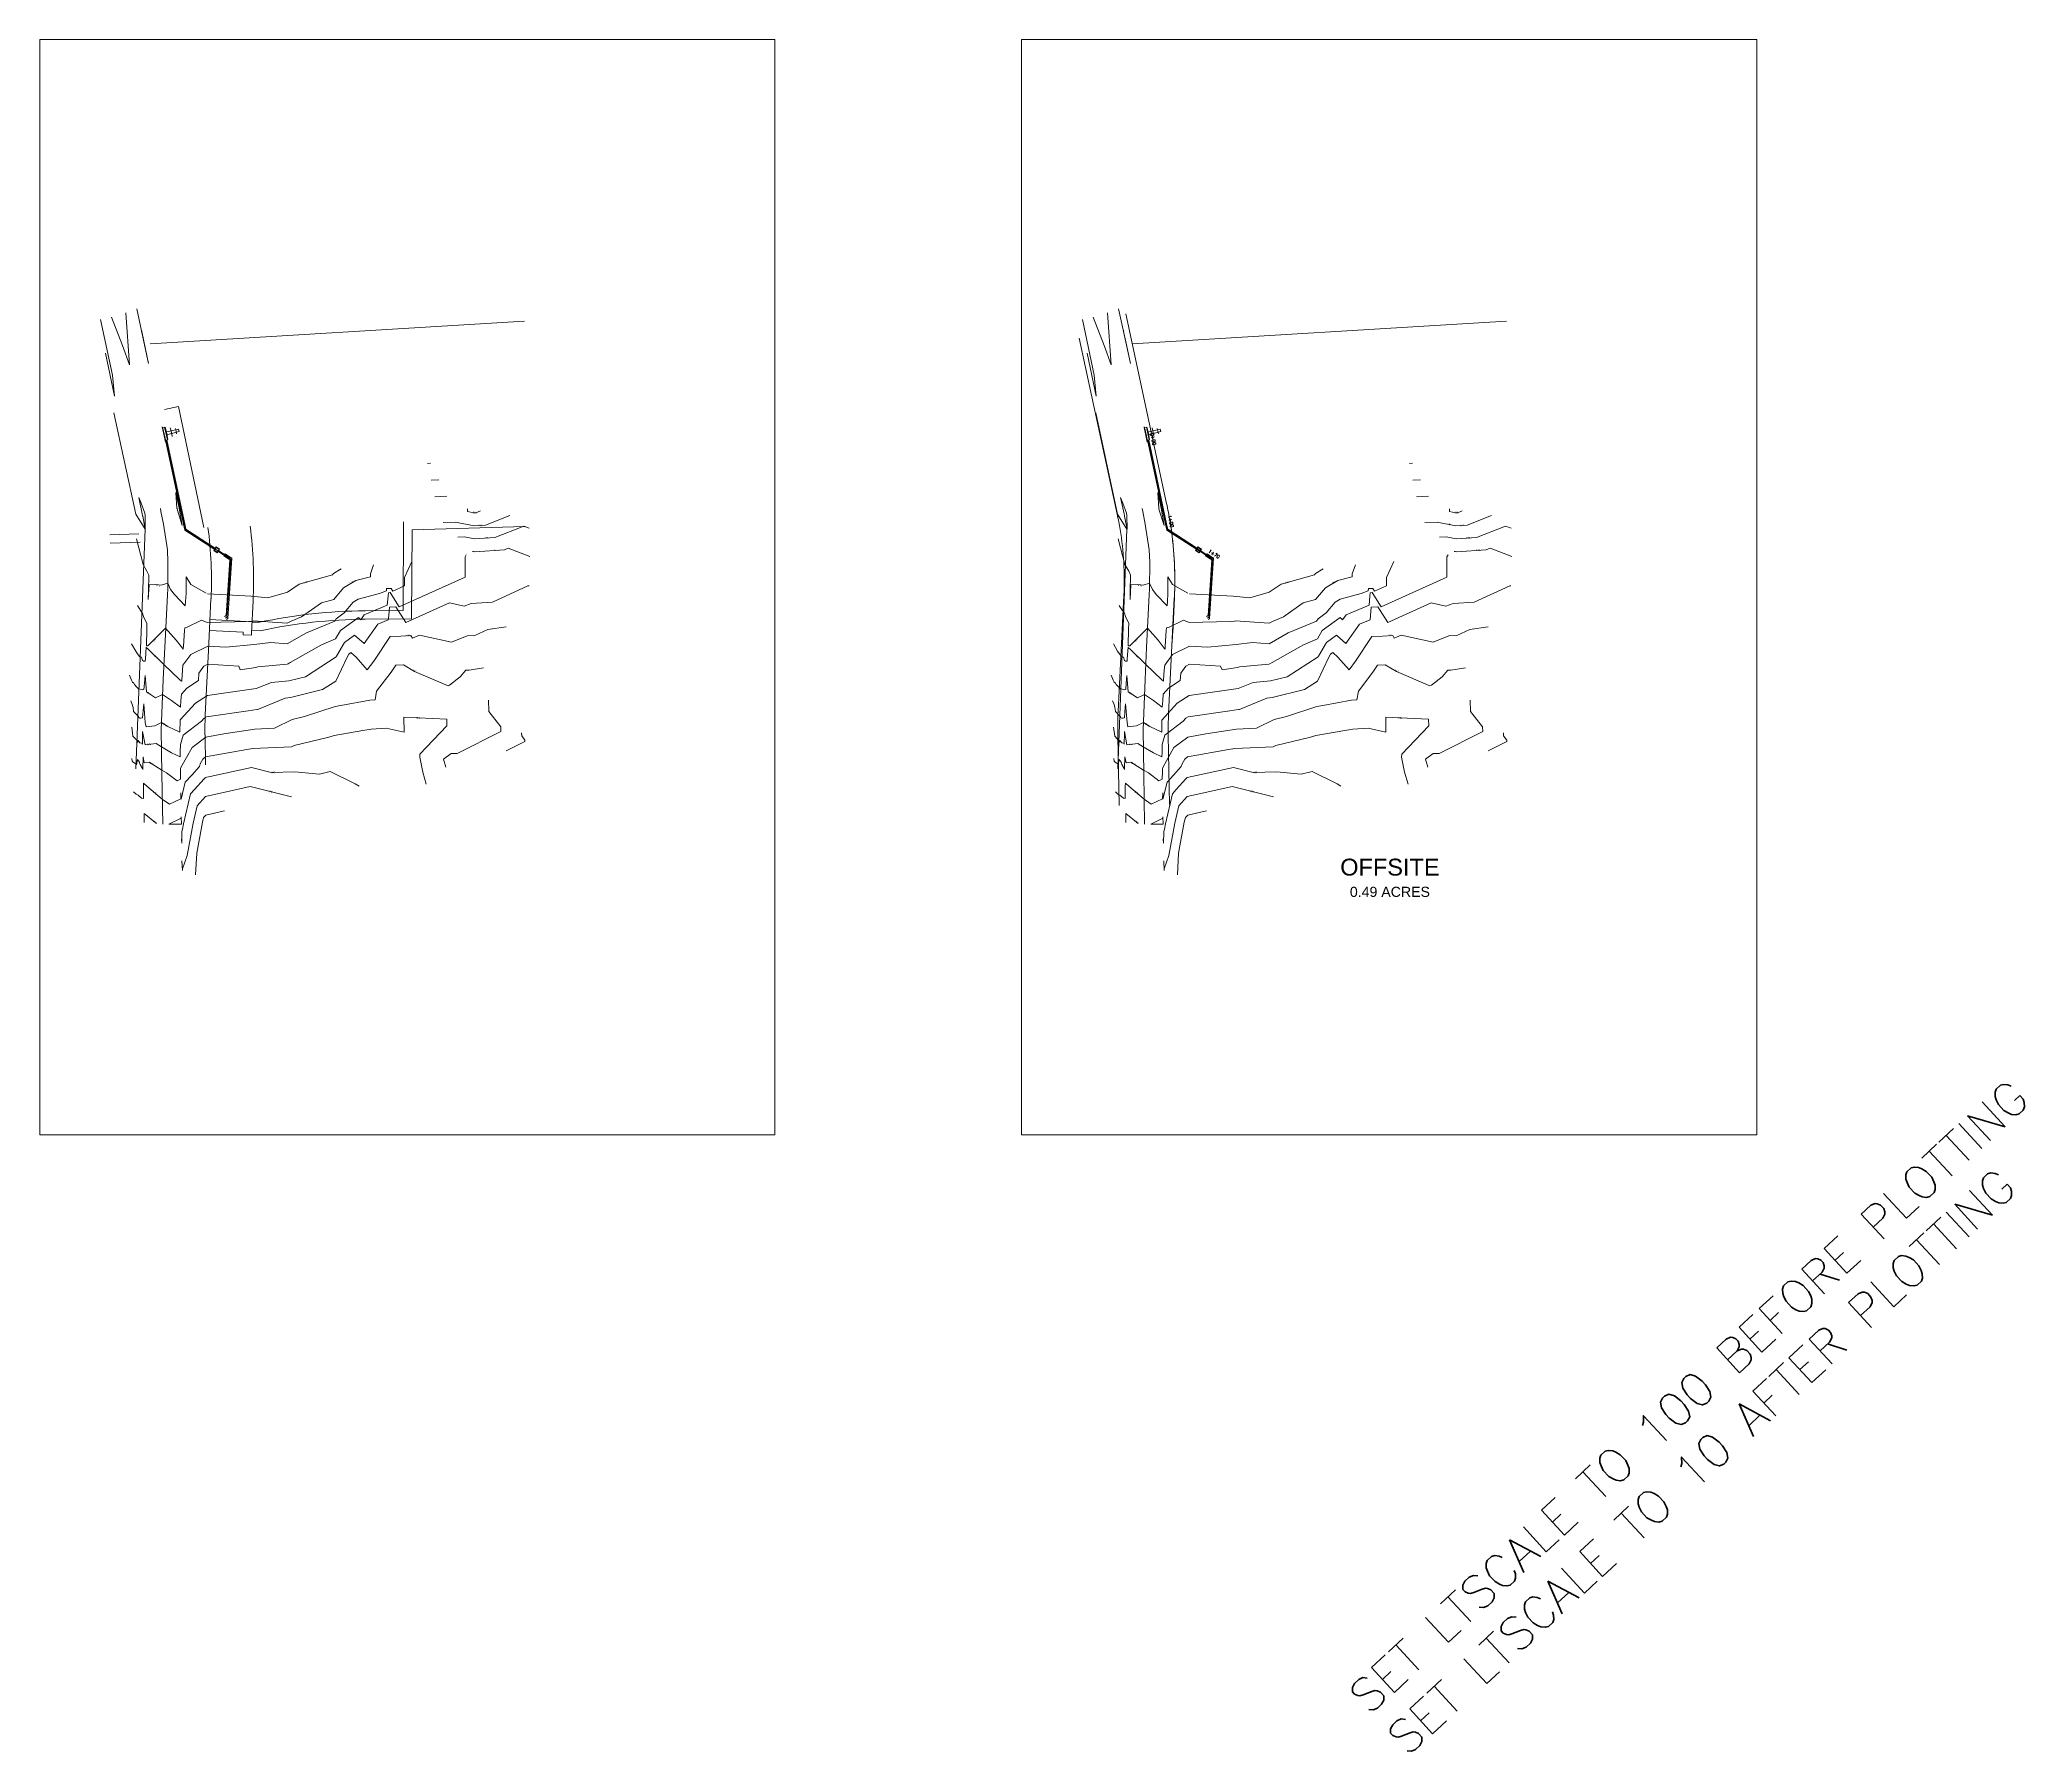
# Paper-space layout 'Drainage Plan' of a CAD drawing. Extents: x 6.6 to 30.2, y 1.4 to 21.7.
# The model-space entities are those that its viewports show. They can reach past a viewport. Long polylines and large blocks are cut down to what shows.
import ezdxf
from ezdxf.enums import TextEntityAlignment as Align

# ---------------------------------------------------------------- set-up
doc = ezdxf.new("R2010")
doc.units = 0
doc.header["$LTSCALE"] = 20
doc.header["$MEASUREMENT"] = 0
for name, pattern in [('ACAD_ISO12W100', [21, 12, -3, 0, -3, 0, -3]), ('DASHDOT', [1, 0.5, -0.25, 0, -0.25]), ('DASHED2', [0.375, 0.25, -0.125]), ('HIDDEN', [0.375, 0.25, -0.125])]:
    doc.linetypes.add(name, pattern=pattern)
for name, color, linetype in [('CONTOURS', 35, 'CONTINUOUS'), ('PNTS_CHEV', 1, 'CONTINUOUS'), ('STORM', 5, 'CONTINUOUS')]:
    doc.layers.add(name, color=color, linetype=linetype)
doc.layers.add('DP', color=11, linetype='CONTINUOUS', plot=False)
for name, color, linetype, lineweight in [('EC', 35, 'HIDDEN', 140), ('ECL', 11, 'DASHDOT', 30), ('ELOT', 53, 'ACAD_ISO12W100', 25), ('EROW', 143, 'CONTINUOUS', 30), ('PCNTR_PND', 7, 'CONTINUOUS', 100), ('PESMT', 7, 'DASHED2', 30), ('PROW', 6, 'CONTINUOUS', 30), ('PUSTM_T', 7, 'CONTINUOUS', 35)]:
    doc.layers.add(name, color=color, linetype=linetype, lineweight=lineweight)
doc.styles.add('ARIAL', font='swiss.ttf')
doc.styles.add('ARIEL', font='swiss.ttf')
doc.styles.get("Standard").update_dxf_attribs({"font": 'simplex.shx'})

msp = doc.modelspace()

# ---------------------------------------------------------------- linework, layer by layer
at = {"layer": 'CONTOURS', "lineweight": 0}
for p, q in [((9991.8, 10358.2, 640), (9988.8, 10372.4, 640)), ((9988.8, 10372.4, 640), (9989.2, 10371.5, 640)), ((9989.2, 10371.5, 640), (9989.3, 10370.9, 640)), ((9989.3, 10370.9, 640), (9989.9, 10368.7, 640)), ((9989.9, 10368.7, 640), (9992.1, 10359.3, 640)), ((9994.1, 10364.7, 640), (9992.1, 10372, 640)), ((9992.6, 10354.2, 640), (9991.8, 10358.2, 640)), ((9992.1, 10359.3, 640), (9992.5, 10356.6, 640)), ((9992.5, 10356.6, 640), (9992.6, 10354.2, 640)), ((9995.2, 10357.4, 640), (9994.1, 10364.7, 640)), ((10004.9, 10294.3, 640), (10004.9, 10294.4, 640)), ((10004.9, 10294.4, 640), (10006.5, 10287.1, 640)), ((10006.2, 10275.8, 640), (10004.9, 10294.3, 640)), ((10316.9, 10309.7, 640), (10307.9, 10309.3, 640)), ((9965.1, 10269.1, 640), (9960.9, 10288.8, 640)), ((9960.9, 10288.8, 640), (9963.6, 10281.8, 640)), ((9963.6, 10281.8, 640), (9968, 10270, 640)), ((10006.4, 10275.4, 640), (10006.2, 10275.8, 640)), ((10006.8, 10273.7, 640), (10006.4, 10275.4, 640)), ((10006.5, 10287.1, 640), (10009, 10275.8, 640)), ((10012.5, 10255.3, 640), (10006.8, 10273.7, 640)), ((10009, 10275.8, 640), (10012.5, 10255.3, 640)), ((10009, 10275.8, 640), (10009, 10275.8, 640)), ((9965.5, 10266.8, 640), (9965.1, 10269.1, 640)), ((9965.1, 10269.1, 640), (9965.1, 10269.1, 640)), ((9965.7, 10266.3, 640), (9965.5, 10266.8, 640)), ((9968.5, 10250.9, 640), (9965.7, 10266.3, 640)), ((9968, 10270, 640), (9967.9, 10269.5, 640)), ((9967.9, 10269.5, 640), (9967.9, 10269.5, 640)), ((9967.9, 10269.5, 640), (9968.3, 10267.6, 640)), ((9968.3, 10267.6, 640), (9968.5, 10250.9, 640)), ((10012.5, 10255.3, 640), (10012.5, 10255.3, 640)), ((10422.7, 10183.6, 645), (10380.7, 10164.6, 645)), ((10424.1, 10183.8, 645), (10422.7, 10183.6, 645)), ((10258.4, 10158.3, 645), (10257.5, 10148.5, 645)), ((10266.1, 10158.7, 645), (10258.4, 10158.3, 645)), ((10277.9, 10140.4, 645), (10266.1, 10158.7, 645)), ((10329.7, 10163.5, 645), (10277.9, 10140.4, 645)), ((10347.1, 10159.8, 645), (10329.7, 10163.5, 645)), ((10355.6, 10163, 645), (10347.1, 10159.8, 645)), ((10380.7, 10164.6, 645), (10355.6, 10163, 645)), ((10244.6, 10138.4, 645), (10228.4, 10115.5, 645)), ((10257, 10143.5, 645), (10244.6, 10138.4, 645)), ((10257.5, 10148.5, 645), (10257, 10143.5, 645)), ((10205.2, 10116.7, 645), (10195.6, 10100.2, 645)), ((10217.1, 10125.4, 645), (10205.2, 10116.7, 645)), ((10228.4, 10115.5, 645), (10217.1, 10125.4, 645)), ((10195.3, 10099.4, 645), (10158.6, 10076, 645)), ((10195.6, 10100.2, 645), (10195.3, 10099.4, 645)), ((10100.4, 10061.8, 645), (10067.1, 10057.3, 645)), ((10118.3, 10069.1, 645), (10100.4, 10061.8, 645)), ((10139, 10071.1, 645), (10118.3, 10069.1, 645)), ((10158.6, 10076, 645), (10139, 10071.1, 645)), ((9953.2, 10042.9, 645), (9951.3, 10047.4, 645)), ((9954.2, 10039.5, 645), (9953.2, 10042.9, 645)), ((9954.8, 10034.8, 645), (9954.2, 10039.5, 645)), ((9966.3, 10039.7, 645), (9965.4, 10027.1, 645)), ((9966.7, 10043.9, 645), (9966.3, 10039.7, 645)), ((9968.6, 10021.5, 645), (9966.7, 10043.9, 645)), ((9966.7, 10043.9, 645), (9966.7, 10043.9, 645)), ((10028.2, 10044.5, 645), (10010.1, 10024.7, 645)), ((10042.4, 10053.8, 645), (10028.2, 10044.5, 645)), ((10067.1, 10057.3, 645), (10042.4, 10053.8, 645)), ((9960.4, 10028.6, 645), (9954.8, 10034.8, 645)), ((9960.7, 10028.4, 645), (9960.4, 10028.6, 645)), ((9960.8, 10027.5, 645), (9960.7, 10028.4, 645)), ((9960.7, 10028.4, 645), (9960.7, 10028.4, 645)), ((9962.2, 10026.9, 645), (9960.8, 10027.5, 645)), ((9963.5, 10026.6, 645), (9962.2, 10026.9, 645)), ((9965.4, 10027.1, 645), (9963.5, 10026.6, 645)), ((9969.6, 10016.6, 645), (9968.6, 10021.5, 645)), ((9979.8, 10017.7, 645), (9969.6, 10016.6, 645)), ((9987.9, 10021.7, 645), (9979.8, 10017.7, 645)), ((9995.4, 10016.9, 645), (9987.9, 10021.7, 645)), ((10009.7, 10010.1, 645), (9995.4, 10016.9, 645)), ((10010, 10024.2, 645), (10009.7, 10010.1, 645)), ((10010.1, 10024.6, 645), (10010, 10024.2, 645)), ((10010.1, 10024.7, 645), (10010.1, 10024.6, 645)), ((10073.9, 9941.4, 650), (10040, 9933.9, 650)), ((10093.3, 9945.7, 650), (10073.9, 9941.4, 650)), ((10142.3, 9933.3, 650), (10093.3, 9945.7, 650)), ((10030.1, 9922.8, 650), (10025.3, 9902.2, 650)), ((10040, 9933.9, 650), (10030.1, 9922.8, 650)), ((10025.3, 9902.2, 650), (10018.2, 9863.9, 650)), ((10012.7, 9845.9, 650), (10012, 9857.6, 650)), ((10018.2, 9863.9, 650), (10012.7, 9847.9, 650)), ((10012.7, 9847.9, 650), (10012.7, 9845.9, 650))]:
    msp.add_line(p, q, dxfattribs=at)
at = {"layer": 'EC', "lineweight": 0}
for p, q in [((9949.8, 10446.1, 641), (9945.5, 10507.7, 641)), ((9958.4, 10512.4, 641), (9966.9, 10473.2, 641)), ((9929.5, 10433.9, 641), (9915.6, 10499.8, 641)), ((9928.4, 10502.7, 641), (9941.5, 10468.9, 641)), ((9964.4, 10485.6, 641), (9963.8, 10488.1, 641)), ((9963.8, 10488.1, 641), (9964.7, 10486.4, 641)), ((9972.5, 10447.8, 641), (9964.4, 10485.6, 641)), ((9921.2, 10459.7, 641), (9931.9, 10408.7, 641)), ((9941.5, 10468.9, 641), (9949.8, 10446.1, 641)), ((9966.9, 10473.2, 641), (9972.5, 10447.8, 641)), ((9931.9, 10408.7, 641), (9929.5, 10433.9, 641)), ((9999.7, 10366.1, 639), (9998.2, 10371.3, 639)), ((10000.4, 10360.8, 639), (9999.7, 10366.1, 639)), ((10005.2, 10367.5, 638), (10004.3, 10370.6, 638)), ((10005.7, 10364.3, 638), (10005.2, 10367.5, 638)), ((10307.3, 10329.2, 639), (10303.7, 10329, 639)), ((10326.4, 10290.1, 641), (10312.1, 10289.5, 641)), ((10351.2, 10271.9, 641), (10351.1, 10275.3, 641)), ((10358.5, 10270.5, 641), (10351.2, 10271.9, 641)), ((10366.5, 10272.8, 641), (10361.1, 10270.6, 641)), ((10336.8, 10259.5, 642), (10322.1, 10258.8, 642)), ((10358.9, 10255.1, 642), (10336.8, 10259.5, 642)), ((10361.1, 10270.6, 641), (10358.5, 10270.5, 641)), ((10372.3, 10255.9, 642), (10358.9, 10255.1, 642)), ((10401.3, 10267.3, 642), (10372.3, 10255.9, 642)), ((10417.8, 10254.7, 643), (10383.5, 10241.2, 643)), ((10424.4, 10252.1, 643), (10417.8, 10254.7, 643)), ((9966, 10209, 641), (9958.1, 10239.5, 641)), ((10347.5, 10242.1, 643), (10339.5, 10241.7, 643)), ((10359.3, 10239.7, 643), (10347.5, 10242.1, 643)), ((10358.1, 10224.6, 644), (10357, 10224.6, 644)), ((10359.7, 10224.3, 644), (10358.1, 10224.6, 644)), ((10383.5, 10241.2, 643), (10359.3, 10239.7, 643)), ((10394.8, 10226.5, 644), (10359.7, 10224.3, 644)), ((10399.5, 10228.4, 644), (10394.8, 10226.5, 644)), ((10425.2, 10218.5, 644), (10399.5, 10228.4, 644)), ((9970.5, 10201, 641), (9966, 10209, 641)), ((9971.3, 10199.8, 641), (9970.5, 10201, 641)), ((10201.3, 10203.9, 641), (10192.2, 10198.6, 641)), ((10239.5, 10208.7, 642), (10235.8, 10197.9, 642)), ((10285.1, 10212.8, 643), (10276.4, 10193.5, 643)), ((10349.5, 10220.6, 644), (10348.3, 10218, 644)), ((10348.3, 10218, 644), (10348.3, 10194.7, 644)), ((9972.8, 10196.6, 641), (9971.3, 10199.8, 641)), ((9973.1, 10184.8, 641), (9972.1, 10167.7, 641)), ((9972.1, 10167.7, 641), (9972.3, 10177.5, 641)), ((9972.3, 10177.5, 641), (9972.8, 10196.6, 641)), ((9981.2, 10185.2, 641), (9973.1, 10184.8, 641)), ((9987.5, 10184.5, 641), (9981.2, 10185.2, 641)), ((9995.2, 10186.9, 641), (9987.5, 10184.5, 641)), ((9998.6, 10179.4, 641), (9995.2, 10186.9, 641)), ((10003.1, 10173.6, 641), (9998.6, 10179.4, 641)), ((10022.6, 10185.5, 641), (10017.1, 10194.3, 641)), ((10017.1, 10194.3, 641), (10017.1, 10174.7, 641)), ((10040.7, 10175.2, 641), (10022.6, 10185.5, 641)), ((10151.3, 10185.8, 641), (10137.4, 10176.1, 641)), ((10190.9, 10197, 641), (10151.3, 10185.8, 641)), ((10192.2, 10198.6, 641), (10190.9, 10197, 641)), ((10203.9, 10181.6, 642), (10192.3, 10167.6, 642)), ((10218.6, 10190.1, 642), (10203.9, 10181.6, 642)), ((10235.8, 10194.6, 642), (10218.6, 10190.1, 642)), ((10235.8, 10197.9, 642), (10235.8, 10194.6, 642)), ((10254.8, 10177.9, 643), (10246.6, 10174.5, 643)), ((10255.1, 10180.6, 643), (10254.8, 10177.9, 643)), ((10259.8, 10180.6, 643), (10255.1, 10180.6, 643)), ((10260.4, 10180.6, 643), (10259.8, 10180.6, 643)), ((10262.3, 10177.6, 643), (10260.4, 10180.6, 643)), ((10276.4, 10183.9, 643), (10262.3, 10177.6, 643)), ((10348.3, 10193.9, 644), (10270.1, 10159, 644)), ((10276.4, 10193.5, 643), (10276.4, 10189.3, 643)), ((10276.4, 10189.3, 643), (10276.4, 10183.9, 643)), ((10348.3, 10194.7, 644), (10348.3, 10193.9, 644)), ((9960.4, 10158.4, 642), (9959.3, 10160.3, 642)), ((9964.2, 10153.1, 642), (9960.4, 10158.4, 642)), ((9965.4, 10151.5, 642), (9964.2, 10153.1, 642)), ((10016.1, 10160, 641), (10003.1, 10173.6, 641)), ((10016.4, 10165, 641), (10016.1, 10160, 641)), ((10017.1, 10174.7, 641), (10016.4, 10165, 641)), ((10094.4, 10171.4, 641), (10042.6, 10174.2, 641)), ((10114.2, 10169.5, 641), (10094.4, 10171.4, 641)), ((10137.4, 10176.1, 641), (10114.2, 10169.5, 641)), ((10177.7, 10163.5, 642), (10154.2, 10147, 642)), ((10192.3, 10167.6, 642), (10177.7, 10163.5, 642)), ((10215.5, 10164.5, 643), (10204.8, 10151.6, 643)), ((10221.3, 10167.9, 643), (10215.5, 10164.5, 643)), ((10246.6, 10174.5, 643), (10221.3, 10167.9, 643)), ((10255.9, 10160.7, 644), (10228.6, 10149.5, 644)), ((10256.9, 10171.7, 644), (10255.9, 10160.7, 644)), ((10257.3, 10175.6, 644), (10256.9, 10171.7, 644)), ((10259.3, 10175.7, 644), (10257.3, 10175.6, 644)), ((10270.1, 10159, 644), (10259.3, 10175.7, 644)), ((9966.6, 10147.3, 642), (9965.4, 10151.5, 642)), ((9970.5, 10138.9, 642), (9966.6, 10147.3, 642)), ((9969.9, 10112.7, 642), (9970.3, 10132.9, 642)), ((9970.3, 10132.9, 642), (9970.5, 10138.9, 642)), ((9992.8, 10133.6, 642), (9971.8, 10112.5, 642)), ((10005.3, 10119.2, 642), (9992.8, 10133.6, 642)), ((10015.1, 10130.9, 642), (10014.7, 10124.9, 642)), ((10015.4, 10134.1, 642), (10015.1, 10130.9, 642)), ((10017.6, 10134.5, 642), (10015.4, 10134.1, 642)), ((10035.5, 10143, 642), (10017.6, 10134.5, 642)), ((10042.1, 10140.1, 642), (10035.5, 10143, 642)), ((10091, 10141.5, 642), (10042.1, 10140.1, 642)), ((10095.9, 10142, 642), (10091, 10141.5, 642)), ((10096.8, 10142.1, 642), (10095.9, 10142, 642)), ((10137.2, 10139.3, 642), (10096.8, 10142.1, 642)), ((10141.9, 10141.9, 642), (10137.2, 10139.3, 642)), ((10154.2, 10147, 642), (10141.9, 10141.9, 642)), ((10193.5, 10141.7, 643), (10159.8, 10127.9, 643)), ((10195.2, 10144.7, 643), (10193.5, 10141.7, 643)), ((10200.2, 10130.7, 644), (10194.4, 10120.7, 644)), ((10204.8, 10151.6, 643), (10195.2, 10144.7, 643)), ((10221.5, 10146.2, 644), (10200.2, 10130.7, 644)), ((10224.4, 10143.6, 644), (10221.5, 10146.2, 644)), ((10228.6, 10149.5, 644), (10224.4, 10143.6, 644)), ((10375.3, 10131.9, 646), (10359.8, 10124.9, 646)), ((10397.1, 10135.2, 646), (10375.3, 10131.9, 646)), ((9957.3, 10106.4, 643), (9952.4, 10115.1, 643)), ((9960.2, 10101.8, 643), (9957.3, 10106.4, 643)), ((9969.8, 10111.1, 643), (9968.8, 10097, 643)), ((9969.9, 10110.2, 643), (9969.8, 10111.1, 643)), ((9971.8, 10112.5, 642), (9969.9, 10112.7, 642)), ((9969.9, 10112.7, 642), (9969.9, 10112.7, 642)), ((9971.7, 10109, 643), (9969.9, 10110.2, 643)), ((9990.7, 10090.6, 643), (9971.7, 10109, 643)), ((10012.6, 10109.7, 642), (10005.3, 10119.2, 642)), ((10013.6, 10108.7, 642), (10012.6, 10109.7, 642)), ((10013.7, 10109, 642), (10013.6, 10108.7, 642)), ((10013.9, 10111.6, 642), (10013.7, 10109.7, 642)), ((10013.7, 10109.7, 642), (10013.7, 10109, 642)), ((10014.7, 10124.9, 642), (10013.9, 10111.6, 642)), ((10042.8, 10112.2, 643), (10022.5, 10102.3, 643)), ((10064.1, 10110.9, 643), (10042.8, 10112.2, 643)), ((10097.9, 10114.2, 643), (10064.1, 10110.9, 643)), ((10117.5, 10116.4, 643), (10097.9, 10114.2, 643)), ((10137.1, 10115, 643), (10117.5, 10116.4, 643)), ((10159.8, 10127.9, 643), (10137.1, 10115, 643)), ((10177.8, 10113.9, 644), (10140.7, 10092.9, 644)), ((10194.4, 10120.7, 644), (10177.8, 10113.9, 644)), ((10259.1, 10123.5, 646), (10239.7, 10094.2, 646)), ((10271.8, 10124, 646), (10259.1, 10123.5, 646)), ((10283.9, 10124.7, 646), (10271.8, 10124, 646)), ((10285.7, 10121.8, 646), (10283.9, 10124.7, 646)), ((10293.9, 10125.4, 646), (10285.7, 10121.8, 646)), ((10331.9, 10117.1, 646), (10293.9, 10125.4, 646)), ((10350.6, 10124.3, 646), (10331.9, 10117.1, 646)), ((10359.8, 10124.9, 646), (10350.6, 10124.3, 646)), ((9961.8, 10099.9, 643), (9960.2, 10101.8, 643)), ((9962.1, 10099.5, 643), (9961.8, 10099.9, 643)), ((9964.3, 10099.1, 643), (9962.1, 10099.5, 643)), ((9965.4, 10095, 643), (9964.3, 10099.1, 643)), ((9966.6, 10094.5, 643), (9965.4, 10095, 643)), ((9967.5, 10094.4, 643), (9966.6, 10094.5, 643)), ((9968.1, 10094.2, 643), (9967.5, 10094.4, 643)), ((9968.6, 10094.3, 643), (9968.1, 10094.2, 643)), ((9968.8, 10097, 643), (9968.6, 10094.3, 643)), ((10009.8, 10072.1, 643), (9990.7, 10090.6, 643)), ((10012.7, 10083.6, 643), (10011.8, 10072, 643)), ((10013.2, 10089.5, 643), (10012.7, 10083.6, 643)), ((10022.5, 10102.3, 643), (10013.2, 10089.5, 643)), ((10038.3, 10088.5, 644), (10032.3, 10080.2, 644)), ((10042.8, 10090.7, 644), (10038.3, 10088.5, 644)), ((10079.5, 10088.5, 644), (10042.8, 10090.7, 644)), ((10081.4, 10084.3, 644), (10079.5, 10088.5, 644)), ((10099.7, 10086.8, 644), (10081.4, 10084.3, 644)), ((10102.1, 10087.8, 644), (10099.7, 10086.8, 644)), ((10137, 10091, 644), (10102.1, 10087.8, 644)), ((10138.2, 10091.3, 644), (10137, 10091, 644)), ((10140.7, 10092.9, 644), (10138.2, 10091.3, 644)), ((10208.1, 10099.2, 646), (10194.7, 10070.8, 646)), ((10210.1, 10102.8, 646), (10208.1, 10099.2, 646)), ((10212.7, 10104.6, 646), (10210.1, 10102.8, 646)), ((10218.9, 10099.3, 646), (10212.7, 10104.6, 646)), ((10232, 10084, 646), (10218.9, 10099.3, 646)), ((10239.7, 10094.2, 646), (10232, 10084, 646)), ((10266, 10089.8, 647), (10260.4, 10081.2, 647)), ((10275, 10090.2, 647), (10266, 10089.8, 647)), ((10288.3, 10082.3, 647), (10275, 10090.2, 647)), ((10349.2, 10083.8, 647), (10342.4, 10075.7, 647)), ((10352.9, 10083.9, 647), (10349.2, 10083.8, 647)), ((10370.2, 10086.6, 647), (10352.9, 10083.9, 647)), ((9952.2, 10072, 644), (9949.8, 10077.7, 644)), ((9953.3, 10069.6, 644), (9952.2, 10072, 644)), ((9954.9, 10068.4, 644), (9953.3, 10069.6, 644)), ((9955.7, 10066.6, 644), (9954.9, 10068.4, 644)), ((9958.2, 10064.1, 644), (9955.7, 10066.6, 644)), ((9960.5, 10061.7, 644), (9958.2, 10064.1, 644)), ((9961.5, 10061.4, 644), (9960.5, 10061.7, 644)), ((9963.9, 10060.9, 644), (9961.5, 10061.4, 644)), ((9965.8, 10060.4, 644), (9963.9, 10060.9, 644)), ((9967, 10060.7, 644), (9965.8, 10060.4, 644)), ((9967.5, 10068.4, 644), (9967, 10060.7, 644)), ((9968.3, 10077.5, 644), (9967.5, 10068.4, 644)), ((9969.9, 10058.2, 644), (9968.3, 10077.5, 644)), ((9968.3, 10077.5, 644), (9968.3, 10077.5, 644)), ((10011.7, 10070.7, 643), (10009.8, 10072.1, 643)), ((10017.9, 10062.3, 644), (10011.5, 10055.3, 644)), ((10011.8, 10071, 643), (10011.7, 10070.7, 643)), ((10011.8, 10072, 643), (10011.8, 10071, 643)), ((10031.6, 10071.3, 644), (10017.9, 10062.3, 644)), ((10032.3, 10080.2, 644), (10031.6, 10071.3, 644)), ((10179, 10060.7, 646), (10140.9, 10051.1, 646)), ((10194.7, 10070.8, 646), (10179, 10060.7, 646)), ((10260.4, 10081.2, 647), (10243.2, 10058.7, 647)), ((10328.1, 10065.2, 647), (10288.3, 10082.3, 647)), ((10329.8, 10066.1, 647), (10328.1, 10065.2, 647)), ((10342.4, 10075.7, 647), (10329.8, 10066.1, 647)), ((9980.9, 10050.8, 644), (9969.9, 10058.2, 644)), ((9989.2, 10054.8, 644), (9980.9, 10050.8, 644)), ((9999.9, 10047.9, 644), (9989.2, 10054.8, 644)), ((10010.3, 10040, 644), (9999.9, 10047.9, 644)), ((10010.9, 10047.8, 644), (10010.3, 10040, 644)), ((10011.5, 10055.3, 644), (10010.9, 10047.8, 644)), ((10090.6, 10035.4, 646), (10041.1, 10028.4, 646)), ((10100.9, 10037, 646), (10090.6, 10035.4, 646)), ((10101.9, 10037, 646), (10100.9, 10037, 646)), ((10104.8, 10038.4, 646), (10101.9, 10037, 646)), ((10134.5, 10050.5, 646), (10104.8, 10038.4, 646)), ((10140.9, 10051.1, 646), (10134.5, 10050.5, 646)), ((10193.9, 10040.6, 647), (10157.6, 10028.6, 647)), ((10200.8, 10041.8, 647), (10193.9, 10040.6, 647)), ((10235, 10048.3, 647), (10200.8, 10041.8, 647)), ((10241.4, 10048.6, 647), (10235, 10048.3, 647)), ((10243.2, 10058.7, 647), (10241.4, 10048.6, 647)), ((10376.3, 10034.7, 647), (10375.8, 10048.1, 647)), ((9954, 10005.3, 646), (9952.6, 10016.1, 646)), ((10035.2, 10023, 646), (10013.4, 10006.7, 646)), ((10038.5, 10026.7, 646), (10035.2, 10023, 646)), ((10041.1, 10028.4, 646), (10038.5, 10026.7, 646)), ((10098.6, 10013.8, 647), (10061.9, 10008.2, 647)), ((10122, 10014.9, 647), (10098.6, 10013.8, 647)), ((10143, 10025.1, 647), (10122, 10014.9, 647)), ((10157.6, 10028.6, 647), (10143, 10025.1, 647)), ((10227, 10012.1, 648), (10192.7, 10006.2, 648)), ((10236.7, 10013.9, 648), (10227, 10012.1, 648)), ((10254.7, 10014.8, 648), (10236.7, 10013.9, 648)), ((10275.8, 10010.1, 648), (10254.7, 10014.8, 648)), ((10326.4, 10025.7, 648), (10275.6, 10027.8, 648)), ((10275.6, 10027.8, 648), (10275.8, 10010.1, 648)), ((10294.6, 9984.1, 648), (10326.6, 10017.6, 648)), ((10326.6, 10017.6, 648), (10326.4, 10025.7, 648)), ((10390.6, 10016.4, 647), (10376.3, 10034.7, 647)), ((10390.7, 10011.1, 647), (10390.6, 10016.4, 647)), ((9957.2, 10001.7, 646), (9954, 10005.3, 646)), ((9959.2, 10000.3, 646), (9957.2, 10001.7, 646)), ((9959.4, 10000, 646), (9959.2, 10000.3, 646)), ((9959.5, 9998.1, 646), (9959.4, 10000, 646)), ((9959.7, 9998.3, 646), (9959.5, 9998.1, 646)), ((9960.1, 10000.3, 646), (9959.7, 9998.3, 646)), ((9962.3, 9997.5, 646), (9960.1, 10000.3, 646)), ((9964.8, 9997.1, 646), (9962.3, 9997.5, 646)), ((9965.1, 9995.8, 646), (9964.8, 9997.1, 646)), ((9965.2, 9996.3, 646), (9965.1, 9995.8, 646)), ((9965.4, 10009.1, 646), (9965.2, 9996.3, 646)), ((9968.4, 9995.2, 646), (9965.4, 10010.8, 646)), ((9965.4, 10010.8, 646), (9965.4, 10009.1, 646)), ((9965.4, 10009.1, 646), (9965.4, 10009.1, 646)), ((9981.5, 9996.6, 646), (9968.4, 9995.2, 646)), ((9987.8, 9992.6, 646), (9981.5, 9996.6, 646)), ((9999.9, 9985.8, 646), (9987.8, 9992.6, 646)), ((10010.3, 9995.6, 646), (10010.1, 9986.5, 646)), ((10013.4, 10006.7, 646), (10010.3, 9995.6, 646)), ((10024.1, 9992, 647), (10011, 9968.1, 647)), ((10040.5, 10004.4, 647), (10024.1, 9992, 647)), ((10089.1, 9989.6, 648), (10040.2, 9980.7, 648)), ((10061.9, 10008.2, 647), (10040.5, 10004.4, 647)), ((10096.3, 9990.7, 648), (10089.1, 9989.6, 648)), ((10142.1, 9992.7, 648), (10096.3, 9990.7, 648)), ((10145.2, 9994.2, 648), (10142.1, 9992.7, 648)), ((10186.4, 10004.1, 648), (10145.2, 9994.2, 648)), ((10192.7, 10006.2, 648), (10186.4, 10004.1, 648)), ((10338.9, 9984.9, 647), (10390.7, 10011.1, 647)), ((10397, 9987.9, 646), (10419.3, 9999.2, 646)), ((10415.5, 10005.6, 646), (10415.3, 10009.2, 646)), ((10419.3, 10000.7, 646), (10415.5, 10005.6, 646)), ((10419.3, 9999.2, 646), (10419.3, 10000.7, 646)), ((9953.2, 9975.7, 647), (9952.8, 9978.7, 647)), ((9954, 9974.8, 647), (9953.2, 9975.7, 647)), ((9957.8, 9972.2, 647), (9954, 9974.8, 647)), ((9958.1, 9971.7, 647), (9957.8, 9972.2, 647)), ((9959.3, 9977.6, 647), (9958.1, 9971.3, 647)), ((9958.1, 9971.3, 647), (9958.1, 9971.7, 647)), ((9958.1, 9971.3, 647), (9958.1, 9971.3, 647)), ((9961.7, 9974.5, 647), (9959.3, 9977.6, 647)), ((9961.8, 9973.4, 647), (9961.7, 9974.5, 647)), ((9962.5, 9971.7, 647), (9961.8, 9973.4, 647)), ((9965.3, 9967, 647), (9962.5, 9971.7, 647)), ((9965.7, 9965.7, 647), (9965.3, 9967, 647)), ((9965.9, 9980.7, 647), (9965.7, 9967.2, 647)), ((9965.7, 9967.2, 647), (9965.7, 9967.2, 647)), ((9965.7, 9967.2, 647), (9965.7, 9967.1, 647)), ((9965.7, 9967.1, 647), (9965.7, 9965.7, 647)), ((9967.3, 9973.8, 647), (9965.9, 9980.7, 647)), ((9973.1, 9974.4, 647), (9967.3, 9973.8, 647)), ((9988.2, 9964.9, 647), (9973.1, 9974.4, 647)), ((9993.8, 9961.7, 647), (9988.2, 9964.9, 647)), ((10009.9, 9981, 646), (9999.9, 9985.8, 646)), ((10010.1, 9986.5, 646), (10009.9, 9981, 646)), ((10011, 9968.1, 647), (10010.5, 9966.5, 647)), ((10010.5, 9966.5, 647), (10010.5, 9963.5, 647)), ((10032.8, 9969.6, 648), (10023.7, 9959.3, 648)), ((10033.8, 9972.5, 648), (10032.8, 9969.6, 648)), ((10037, 9978.3, 648), (10033.8, 9972.5, 648)), ((10040.2, 9980.7, 648), (10037, 9978.3, 648)), ((10094.7, 9968.1, 649), (10045.5, 9957.4, 649)), ((10118.2, 9962.2, 649), (10094.7, 9968.1, 649)), ((10294.3, 9980.3, 648), (10294.6, 9984.1, 648)), ((10298, 9962.7, 648), (10294.3, 9980.3, 648)), ((10322.7, 9978.2, 647), (10331.7, 9984.7, 647)), ((10325.5, 9968.8, 647), (10322.7, 9978.2, 647)), ((10331.7, 9984.7, 647), (10338.9, 9984.9, 647)), ((9966.4, 9946, 648), (9966.3, 9931.5, 648)), ((9966.5, 9949.5, 648), (9966.4, 9946, 648)), ((9970.6, 9946.1, 648), (9966.5, 9949.5, 648)), ((9988.8, 9930.7, 648), (9970.6, 9946.1, 648)), ((10006.4, 9952.4, 647), (9993.8, 9961.7, 647)), ((10010.3, 9954.3, 647), (10006.4, 9952.4, 647)), ((10010.5, 9963.5, 647), (10010.3, 9954.3, 647)), ((10016.1, 9950.9, 648), (10011.2, 9930.6, 648)), ((10023.7, 9959.3, 648), (10016.1, 9950.9, 648)), ((10027, 9942.1, 649), (10022.4, 9937, 649)), ((10038.4, 9954.6, 649), (10027, 9942.1, 649)), ((10039.5, 9955.9, 649), (10038.4, 9954.6, 649)), ((10039.7, 9956.4, 649), (10039.5, 9955.9, 649)), ((10045.5, 9957.4, 649), (10039.7, 9956.4, 649)), ((10146, 9963, 649), (10118.2, 9962.2, 649)), ((10175.3, 9960.3, 649), (10146, 9963, 649)), ((10188.2, 9963.5, 649), (10175.3, 9960.3, 649)), ((10217.9, 9949, 649), (10188.2, 9963.5, 649)), ((10222.3, 9945.9, 649), (10217.9, 9949, 649)), ((10302.2, 9948.6, 648), (10298, 9962.7, 648)), ((9957.7, 9936.4, 648), (9954.8, 9939.3, 648)), ((9960, 9935.2, 648), (9957.7, 9936.4, 648)), ((9964.3, 9932, 648), (9960, 9935.2, 648)), ((9966.3, 9931.5, 648), (9964.3, 9932, 648)), ((9997.2, 9924.6, 648), (9988.8, 9930.7, 648)), ((10010.7, 9931.2, 648), (9997.2, 9924.6, 648)), ((10010.9, 9938, 648), (10010.7, 9931.2, 648)), ((10011.2, 9930.6, 648), (10010.9, 9938, 648)), ((10022.4, 9937, 649), (10014, 9901.2, 649)), ((9967.2, 9913.5, 649), (9967.1, 9903, 649)), ((9981.9, 9901.6, 649), (9967.2, 9913.5, 649)), ((10011.2, 9908.1, 649), (9996.6, 9900.9, 649)), ((9996.6, 9900.9, 649), (10011.3, 9901, 649)), ((10011.6, 9901, 649), (10011.2, 9909.7, 649)), ((10011.2, 9909.7, 649), (10011.2, 9908.1, 649)), ((10011.3, 9901, 649), (10011.6, 9901, 649)), ((10012.9, 9894.9, 649), (10012, 9892.3, 649)), ((10014, 9901.2, 649), (10012.9, 9894.9, 649)), ((10036.5, 9903.2, 651), (10029.8, 9866.6, 651)), ((10037.8, 9908.7, 651), (10036.5, 9903.2, 651)), ((10040.5, 9911.7, 651), (10037.8, 9908.7, 651)), ((10062.7, 9916.6, 651), (10040.5, 9911.7, 651)), ((10011.9, 9878.4, 649), (10011.6, 9883.2, 649)), ((10012, 9892.3, 649), (10011.9, 9878.4, 649)), ((10029.8, 9866.6, 651), (10028.4, 9840.9, 651))]:
    msp.add_line(p, q, dxfattribs=at)
at = {"layer": 'ECL', "lineweight": 0}
for p, q in [((9987.2, 10272.1), (9986.5, 10275.4)), ((9990.1, 10257.1), (9987.2, 10272.1)), ((9994.9, 10226.6), (9990.1, 10257.1)), ((9995.4, 10211.7), (9994.9, 10226.6)), ((9995.2, 10180.3), (9995.4, 10211.7)), ((9994.8, 10173), (9995.2, 10180.3)), ((9991.7, 10110.8), (9994.8, 10173)), ((9989.9, 10072.6), (9991.7, 10110.8)), ((9987.6, 10012.8), (9989.9, 10072.6)), ((9988.3, 9961.2), (9987.6, 10012.8)), ((9989.4, 9900.9), (9988.3, 9961.2))]:
    msp.add_line(p, q, dxfattribs=at)
at = {"layer": 'ELOT', "lineweight": 0, "ltscale": 0.25}
msp.add_line((10418.8, 10498), (9974.6, 10470.9), dxfattribs=at)
at = {"layer": 'EROW', "lineweight": 0}
for p, q in [((10015.5, 10281.6), (9966.9, 10506.6)), ((9956.9, 10268.9), (9911.8, 10477.8)), ((9957.9, 10034.7), (9964.7, 10172.5)), ((10017.9, 10031.8), (10024.6, 10169.6)), ((9959, 9923.3), (9957.5, 10005.6)), ((10019, 9924.5), (10017.5, 10006.7))]:
    msp.add_line(p, q, dxfattribs=at)
for centre, radius, start, end in [((9595.2, 10190.6), 430, 9.3383, 12.2159), ((9595.2, 10190.6), 370, 11.7116, 12.2159), ((9595.2, 10190.6), 370, 9.3383, 12.2159), ((9595.2, 10191), 370, 357.1348, 9.2772), ((9595.2, 10191), 430, 357.1348, 9.2772), ((10387.4, 10013.6), 430, 177.1849, 181.0644), ((10387.4, 10013.6), 370, 177.1849, 181.0644)]:
    msp.add_arc(centre, radius, start, end, dxfattribs=at)
at = {"layer": 'PCNTR_PND', "lineweight": 0}
msp.add_line((10350.6, 10257.2), (10352, 10256), dxfattribs=at)
at = {"layer": 'PESMT', "lineweight": 0}
for p, q in [((9991.5, 10393), (10008, 10396.5)), ((10038, 10252.9), (10008, 10396.5)), ((10275.3, 10259.8, 0), (10274.6, 10154.7, 0)), ((10285.3, 10250.1, 0), (10284.6, 10144.8, 0)), ((10285.3, 10250.1), (10419.4, 10254.1)), ((9926.6, 10244.5), (9961.1, 10245.5)), ((9926.8, 10234.5), (9962.5, 10235.6)), ((10044, 10115.3), (10046.6, 10168.4)), ((10044, 10115.3), (10046.6, 10168.4)), ((10094.7, 10128.2), (10096.6, 10166)), ((10274.6, 10154.7), (10229.5, 10154.2)), ((10084.7, 10128.7), (10044.8, 10130.7)), ((10095.3, 10141.2), (10045.4, 10143.7)), ((10105, 10130.5), (10094.8, 10130.6)), ((10104, 10140.5), (10095.3, 10140.6)), ((10284.6, 10144.8), (10229.6, 10144.2)), ((10039.8, 10030.7), (10044, 10115.1)), ((10039.8, 10030.7), (10044, 10115.1)), ((10084.6, 10125.7), (10084.7, 10128.7)), ((10094.6, 10125.2), (10084.6, 10125.7)), ((10094.6, 10125.2), (10094.7, 10128.2)), ((10040.1, 9971.4), (10039.5, 10007.1)), ((10040.1, 9971.4), (10039.5, 10007.1))]:
    msp.add_line(p, q, dxfattribs=at)
for centre, radius, start, end in [((9595.2, 10191), 452, 357.1395, 7.8918), ((9595.2, 10191), 452, 357.1395, 7.8918), ((9595.2, 10191), 502, 357.1395, 7.2705), ((10236, 9515), 639.3, 90.5821, 101.9171), ((10236, 9515), 629.3, 90.5821, 102.0148), ((10387.4, 10013.6), 348, 177.1844, 181.0649), ((10387.4, 10013.6), 348, 177.1844, 181.0649)]:
    msp.add_arc(centre, radius, start, end, dxfattribs=at)
at = {"layer": 'PNTS_CHEV', "lineweight": 0}
for p, q in [((9957.2, 10268.9, 647.2), (9931.4, 10389, 647.2)), ((9968.3, 10250.9, 647.2), (9957.2, 10268.9, 647.2)), ((9957.5, 9966.5, 647.2), (9968.3, 10250.9, 647.2))]:
    msp.add_line(p, q, dxfattribs=at)
at = {"layer": 'PROW', "lineweight": 0}
for p, q in [((10022, 10116.2), (10024.6, 10169.6)), ((10022.8, 10127.7, -0.6), (10024.9, 10169.5, -0.6))]:
    msp.add_line(p, q, dxfattribs=at)
msp.add_arc((9595.2, 10191), 430, 357.1348, 8.2113, dxfattribs=at)
at = {"layer": 'PUSTM_T', "lineweight": 0}
for p, q in [((10054.5, 10228.1), (10052.3, 10224.7)), ((10068.3, 10214.4), (10070.4, 10217.8))]:
    msp.add_line(p, q, dxfattribs=at)
at = {"layer": 'STORM', "lineweight": 0}
for p, q in [((9989, 10371.5), (9991.6, 10372)), ((9992.1, 10356.5), (9989, 10371.5)), ((9991.6, 10372), (9994.8, 10357.1)), ((9992.8, 10366), (10008, 10369.8)), ((9993.6, 10363.1), (10008.7, 10366.8)), ((10008, 10369.8), (10008.7, 10366.8)), ((9994.8, 10357.1), (9992.1, 10356.5)), ((9992.7, 10356.6), (10014.1, 10257.1)), ((9993.5, 10356.8), (10014.8, 10257.3)), ((9994.2, 10357), (10015.5, 10257.4)), ((10014.1, 10257.1), (10015.6, 10250)), ((10014.8, 10257.3), (10016.3, 10250.4)), ((10015.5, 10257.4), (10016.9, 10250.9)), ((10015.6, 10250), (10051.3, 10226.9)), ((10016.3, 10250.4), (10067.7, 10217.2)), ((10016.9, 10250.9), (10052.1, 10228.1)), ((10049.9, 10225.7), (10052.7, 10229.9)), ((10054.1, 10223), (10049.9, 10225.7)), ((10050.6, 10225.8), (10052.8, 10229.2)), ((10054, 10223.7), (10050.6, 10225.8)), ((10052.7, 10229.9), (10056.9, 10227.2)), ((10052.8, 10229.2), (10056.2, 10227)), ((10056.2, 10227), (10054, 10223.7)), ((10056.9, 10227.2), (10054.1, 10223)), ((10054.8, 10224.9), (10067.4, 10216.8)), ((10067.9, 10217.6), (10055.4, 10225.8)), ((10061.8, 10219.2), (10063.5, 10221.7)), ((10061.8, 10219.2), (10067.7, 10215.4)), ((10069.3, 10217.9), (10063.5, 10221.7)), ((10069.1, 10214.5), (10064.7, 10148.6)), ((10070.2, 10215.6), (10065.5, 10146.8)), ((10071.3, 10216.6), (10066.4, 10144.9)), ((10067.4, 10216.8), (10067.9, 10217.6)), ((10067.7, 10215.4), (10069.3, 10217.9)), ((10070.2, 10215.6), (10067.7, 10217.2)), ((10069.1, 10214.5), (10067.7, 10215.4)), ((10071.3, 10216.6), (10069.3, 10217.9)), ((10064.7, 10148.6), (10062.7, 10147.2)), ((10065.5, 10146.8), (10063.9, 10145.6)), ((10066.4, 10144.9), (10065.2, 10144))]:
    msp.add_line(p, q, dxfattribs=at)

# ---------------------------------------------------------------- texts
at = {"layer": 'CONTOURS', "lineweight": 0, "style": 'ARIEL'}
for s, rotation, p in [('645', 322.8747, (9990, 10019.3)), ('650', 345.8045, (10114.6, 9939.2))]:
    msp.add_text(s, height=2, rotation=rotation, dxfattribs=at).set_placement(p)
at = {"layer": 'EC', "lineweight": 0, "style": 'ARIEL'}
for s, rotation, p in [('641', 0.2293, (10357.3, 10269.9)), ('642', 0.2293, (10363.9, 10254.3)), ('643', 0.2293, (10371.1, 10239.6)), ('644', 0.2293, (10382.7, 10225)), ('641', 357.7148, (9981.4, 10183.5)), ('641', 16.4312, (10156.6, 10186.3)), ('642', 23.4829, (10211.7, 10185.9)), ('642', 46.3455, (9978.6, 10117.1)), ('646', 0.2293, (10278.7, 10123.7)), ('643', 316.2615, (9978.6, 10100.6)), ('647', 338.6811, (10285.9, 10082.7)), ('644', 327.1483, (9970.6, 10056.4)), ('648', 0.2293, (10290.1, 10026.2)), ('646', 10.4919, (9970.9, 9994.3)), ('647', 330.1739, (9973.6, 9972.9)), ('649', 4.2316, (10118.4, 9961.2)), ('648', 321.6756, (9977.3, 9939)), ('649', 321.6756, (9977.3, 9904.4))]:
    msp.add_text(s, height=2, rotation=rotation, dxfattribs=at).set_placement(p)
at = {"layer": 'PUSTM_T', "lineweight": 0}
for s, rotation, p in [('0+00', 282.1006, (9996.4, 10357.4)), ('1+00', 282.1006, (10017.4, 10259.7)), ('1+70', 327.1006, (10070.1, 10218.8))]:
    msp.add_text(s, height=4, rotation=rotation, dxfattribs=at).set_placement(p, align=Align.BOTTOM_CENTER)

psp = doc.layouts.new('Drainage Plan')

# ---------------------------------------------------------------- texts
at = {"layer": 'DP', "insert": (22.674, 12.004), "char_height": 0.2, "width": 0.97124, "attachment_point": 2, "style": 'ARIAL'}
psp.add_mtext('OFFSITE\\P{\\H0.6x;0.49 ACRES}', dxfattribs=at)
at = {"layer": 'DP', "insert": (22.152, 2.125), "char_height": 0.40096, "width": 21.70431, "attachment_point": 1, "rotation": 42.791}
psp.add_mtext('SET LTSCALE TO 100 BEFORE PLOTTING\\PSET LTSCALE TO 10 AFTER PLOTTING', dxfattribs=at)

# ---------------------------------------------------------------- viewports
at = {"layer": 'DP'}
vp = psp.add_viewport(center=(11.011, 15.225), size=(8.727, 12.9956), view_center_point=(10279.646, 10182.106), view_height=1299.5552, dxfattribs=at)
vp.frozen_layers = ['DP', 'EROW', 'PCNTR_PND', 'PROW', 'PUSTM_T']
vp = psp.add_viewport(center=(22.665, 15.225), size=(8.727, 12.9956), view_center_point=(10279.646, 10182.106), view_height=1299.5552, status=3, dxfattribs=at)
vp.frozen_layers = ['DP', 'PESMT']

doc.saveas('drawing.dxf')
